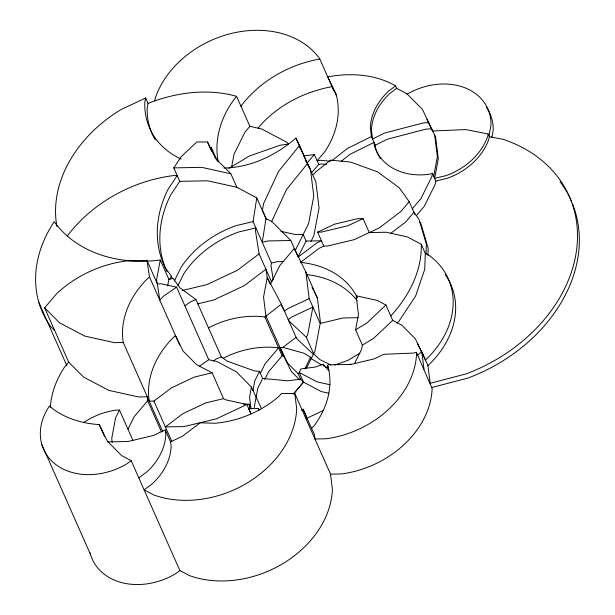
<?xml version="1.0" encoding="UTF-8"?>
<svg xmlns="http://www.w3.org/2000/svg" width="615" height="615" viewBox="0 0 615 615"><rect width="100%" height="100%" fill="white"/><g stroke="black" fill="none" stroke-linecap="round" stroke-linejoin="round"><path stroke-width="0.92" d="M300.489 262.397L319.154 248.275L323.79 246.092L327.549 246.023L354.155 239.673L369.238 232.562L386.297 232.247L407.291 236.89L421.244 244.24C422.19 271.054 408.514 296.691 390.779 315.941M421.244 244.24L425.303 253.388L424.742 269.278L415.602 296.099L398.904 321.253L396.867 323.167M425.995 253.987L426.349 244.109L419.03 219.409L413.926 212.275L405.554 222.138L390.602 233.446M427.902 255.371L428.155 248.191L420.845 223.491L419.822 222.061M273.221 279.725L271.015 265.757L271.446 263.059L253.065 221.585L256.793 197.93L236.829 187.26L230.863 173.807L215.542 158.432L207.493 141.98L196.846 141.957L181.279 156.602L173.791 167.88L179.749 181.333L170.54 195.209A125.852 98.354 -23.9 0 0 166.965 271.692M256.793 197.93L265.98 218.671L262.251 242.325L268.071 240.934L290.787 240.503L297.698 256.094M56.911 226.443A128.873 100.722 -23.9 0 1 121.117 109.524L145.64 97.962L144.809 102.39A92.381 72.201 -23.9 0 0 181.041 159.047M145.64 97.962L148.061 103.428L147.223 107.856A92.381 72.201 -23.9 0 0 155.28 139.851M154.819 100.637L155.334 97.923A92.381 72.201 -23.9 0 1 231.909 33.333A92.381 72.201 -23.9 0 1 319.646 58.679L334.007 91.043M54.658 330.463L50.507 326.296A128.873 100.722 -23.9 0 1 54.205 221.677A128.873 100.722 -23.9 0 0 160.292 260.037L156.617 279.571L157.063 283.2M167.649 285.914L168.879 279.402L160.292 260.037M231.647 166.865L234.038 154.157L245.001 132.102L249.882 126.352L261.483 128.919L286.713 142.203L288.681 144.187M199.46 366.156L208.762 359.744L216.78 361.52L236.437 371.875L251.443 387.112L249.559 397.106L250.935 408.168L249.144 404.14L243.571 404.24M254.187 407.545L257.862 388.011L262.628 378.417L259.507 371.368L254.149 370.845L227.096 361.067L221.346 356.861L195.954 299.559L179.911 287.812L173.153 278.38L168.879 279.402M270.331 284.568L279.764 265.588L294.308 248.452L305.87 272.076L309.161 298.606L320.177 323.452L314.972 351.08L306.27 368.585M354.594 363.388L361.566 349.358L362.366 345.115L355.585 329.809L358.46 314.519L356.139 295.761L377.133 300.404L385.951 305.055L392.731 320.354L401.749 325.104L415.217 338.619L423.389 355.324M341.102 161.353L349.935 154.365L374.028 142.396L374.443 145.724A59.471 46.479 -23.9 0 0 428.732 174.322L432.453 173.43L431.845 176.636L420.891 198.691L412.358 208.739M433.698 176.244L437.365 156.748L434.667 134.954M432.453 173.43L435.835 181.056L435.228 184.262L424.265 206.317L416.347 215.642M330.255 161.245L320.507 160.307L317.125 160.746L324.92 151.559A92.381 72.201 -23.9 0 0 335.859 93.503L327.741 76.921C350.258 72.57 375.419 74.169 395.583 85.877L396.683 88.352L406.784 93.672L422.428 109.37L432.614 130.964L465.778 129.588L488.164 133.955L487.726 136.276A59.471 46.479 -23.9 0 1 445.852 175.675L434.636 178.35L438.303 158.862L435.597 137.068L431.676 128.85L426.103 129.089L387.342 139.213L375.273 145.209L375.688 148.53A59.471 46.479 -23.9 0 0 380.485 158.662M488.994 135.823L490.954 125.399A59.471 46.479 -23.9 0 0 406.938 94.28M488.164 133.955L489.363 136.661L488.925 138.982A59.471 46.479 -23.9 0 1 447.051 178.381L435.835 181.056M491.862 137.353L493.168 130.403A59.471 46.479 -23.9 0 0 486.319 107.264M271.484 221.884L286.552 189.458L307.546 163.529L310.483 169.517L313.773 196.047L308.569 223.668L295.223 250.513M169.671 279.448L171.316 276.15L165.22 267.64A125.852 98.354 -23.9 0 1 167.987 189.451L177.197 175.575L172.961 175.652A128.873 100.722 -23.9 0 0 67.389 235.945M174.276 281.078L181.248 267.048A91.128 71.217 -23.9 0 1 235.983 225.667L253.065 221.585M177.889 285.729L184.039 273.352A91.128 71.217 -23.9 0 1 238.774 231.963L255.855 227.888L255.433 230.587L259.1 253.864L271.33 281.47L272.683 280.448M83.663 422.528A60.908 47.601 -23.9 0 1 116.473 410.105L119.464 410.044L115.635 417.739L111.73 438.51L112.199 442.316M127.943 429.185L134.155 416.693L147.677 400.772L147.308 396.783L138.506 396.952L108.817 390.379L83.594 377.095L68.696 362.143L44.634 307.846L56.626 293.724A100.399 78.466 -23.9 0 1 126.129 260.983L147.047 260.583L157.371 283.899L159.792 300.128L163.421 296.246L176.597 287.159L208.762 359.744M298.052 256.901L306.093 241.065L303.18 234.5L295.884 234.638L280.924 231.332M310.959 241.434L313.858 235.607L319.062 207.978L315.764 181.448L312.835 175.46L315.733 171.885L330.609 160.131L350.419 162.037L377.464 171.816L399.266 187.775L409.236 201.689L415.01 214.727M259.507 371.368L254.741 380.962L252.942 390.502L252.773 390.141M260.353 373.267L265.019 363.88L278.61 347.875A79.65 62.246 -23.9 0 0 223.03 358.33M264.727 379.517L268.54 371.837L282.131 355.831L283.661 355.877L291.264 371.406L299.828 380.001M306.378 337.343L307.7 334.675L312.904 307.054L291.387 317.186L288.212 319.592L288.919 320.907L306.378 337.343L313.65 353.74L319.885 359.614L330.901 365.018M328.718 393.208L321.353 391.578L303.518 382.184L299.205 372.459L300.966 368.915L315.211 367.078L323.229 364.264L328.794 370.653M304.825 368.846L310.59 357.254L303.925 353.21L283.676 347.59L279.94 347.483L284.099 356.869L265.88 315.864L263.551 297.107L267.233 277.573L265.918 269.255L244.24 285.652L213.812 299.989L197.492 303.887M223.845 168.041C250.536 167.664 275.974 155.334 295.93 138.075L299.551 145.486L278.557 171.416L263.489 203.842L262.467 210.345L266.272 218.94M249.882 126.352L236.567 96.309C221.907 114.206 213.42 138.821 218.325 161.899M240.949 106.18C259.822 81.034 289.035 64.498 319.815 59.032M257.993 128.143C276.419 105.895 303.833 91.796 332.062 86.654L336.52 95.771M68.696 362.143L64.66 366.901A100.399 78.466 -23.9 0 0 50.307 407.491M311.367 172.923L318.747 164.405L314.38 154.549L307 163.06L305.839 160.692M208.508 327.88A79.65 62.246 -23.9 0 1 264.919 316.986L281.37 304.148L267.233 277.573L269.947 283.692M409.236 201.689L400.865 211.545L379.178 227.942L369.261 232.616L363.058 218.625L357.392 218.732L334.499 224.198L317.617 232.155L323.813 246.146M293.194 394.223L303.487 382.107L300.558 379.171L287.712 380.831L262.628 378.417M293.832 393.585L303.518 382.184M147.047 260.583L149.46 276.812C131.587 293.278 119.31 317.809 123.246 342.486L162.783 431.692M301.719 410.597L303.026 409.198L305.809 414.887L306.408 419.714M416.424 352.318L416.563 353.425A91.128 71.217 -23.9 0 1 325.819 438.795L314.949 438.995L314.35 434.167L311.567 428.478L314.28 425.58A90.244 70.525 -23.9 0 0 328.571 368.877L327.272 365.687L328.425 364.81L351.15 364.388L374.051 358.914L383.852 354.294L413.58 353.064L416.424 352.318L432.13 388.565A91.128 71.217 -23.9 0 1 341.387 473.934L330.524 474.142L294.793 393.508L281.639 393.446L278.772 396.521A90.244 70.525 -23.9 0 1 215.096 423.243L200.206 422.82L182.378 436.296L170.578 441.854L171.124 446.275A60.908 47.601 -23.9 0 1 152.643 483.467L144.133 489.909L153.673 494.937A96.909 75.737 -23.9 0 0 296.668 408.629L294.793 393.508M385.951 305.055L366.894 322.983L355.585 329.809M392.731 320.354L373.674 338.288L362.366 345.115M331.877 160.746L347.352 148.523L371.437 136.553L370.33 127.636A59.471 46.479 -23.9 0 1 388.38 91.32L395.583 85.877M396.683 88.352L389.48 93.795A59.471 46.479 -23.9 0 0 371.429 130.111L372.536 139.028L384.606 133.04L423.366 122.908L428.939 122.677M259.1 253.864L237.421 270.262L206.994 284.599L182.509 290.441M298.129 257.07L316.802 242.956L321.437 240.773L306.093 241.065M212.129 372.821L196.569 364.626L183.109 351.119L175.467 335.513C157.601 351.98 145.325 376.503 149.261 401.18L153.927 401.095L171.424 387.865L194.309 377.08L212.129 372.821L223.568 398.651L225.851 399.85L246.846 404.493L250.843 413.518M131.156 460.627L127.19 463.625A60.908 47.601 -23.9 0 1 56.365 464.955A60.908 47.601 -23.9 0 1 49.115 406.484L49.492 406.038C62.961 417.923 81.557 423.481 99.253 424.611L107.417 441.293L121.732 455.661L131.156 460.627L179.857 570.535L189.405 575.563A96.909 75.737 -23.9 0 0 332.4 489.263L330.524 474.142M282.07 347.952L296.084 337.351L281.37 304.148M138.821 477.916L147.331 471.482A60.908 47.601 -23.9 0 0 165.819 434.29L165.266 429.87L153.358 435.482L128.135 441.509L107.833 441.885M417.347 355.186L421.829 351.795L427.955 365.633L430.146 383.291L466.078 373.905A154.749 120.94 -23.9 0 0 576.155 252.819A154.749 120.94 -23.9 0 0 503.039 139.321L489.363 136.661M179.857 570.535L175.898 573.534A60.908 47.601 -23.9 0 1 90.144 552.954M184.869 305.832L190.881 301.688L195.954 299.559M213.267 361.059L216.272 358.991L221.346 356.861M210.207 147.915L211.245 147.293L217.403 161.184M228.872 168.379L249.283 156.056L280.217 145.186L288.52 144.11M359.89 353.156L347.975 360.344L334.598 365.041M148.061 103.428C175.752 92.388 207.501 88.145 236.567 96.309M363.058 218.625L347.975 225.728L321.376 232.086L317.617 232.155M309.161 298.606L287.643 308.745L284.476 311.144L281.378 305.332M246.846 404.493L216.418 418.83L184.031 426.564L165.374 426.918L182.87 413.687L205.748 402.902L223.568 398.651M306.462 418.446L322.821 410.743M325.658 367.501L328.256 366.586M431.999 387.465L467.923 378.079A154.749 120.94 -23.9 0 0 572.388 203.496M271.446 263.059L277.257 261.675L283.884 261.544M320.177 323.452L343.07 317.986L358.222 317.701M303.526 155.956L314.38 154.549M318.747 164.405L322.137 163.974L326.565 164.397M279.94 347.483L287.543 363.019L298.083 373.589L299.959 373.343M173.791 167.88L201.682 167.349L230.863 173.807M179.749 181.333L207.639 180.802L236.829 187.26M157.371 283.899L161.491 283.822L176.597 287.159M123.246 342.486L114.444 342.647L84.755 336.082L59.532 322.79L44.634 307.846M259.13 410.159L258.4 408.514L248.706 408.698L251.158 413.711M349.451 364.241L351.303 364.603M329.94 384.713L317.048 381.861L299.205 372.459M425.303 253.388L429.178 255.425A91.128 71.217 -23.9 0 1 425.48 360.052L417.308 343.347M265.98 218.671L271.745 221.4L290.787 240.503M321.391 364.833L311.205 358.653L310.59 357.254M313.55 354.448L296.791 338.673L296.084 337.351M426.933 119.525L432.629 131.172M299.29 146.078L300.835 149.237M312.059 287.174L313.712 290.549M314.534 292.24L317.425 298.144L320.6 323.728M280.594 349.066L281.163 350.243M261.536 408.721L251.443 387.112M371.437 136.553L375.273 145.209M299.551 145.486L312.458 174.606M295.93 138.075L300.85 149.176M301.611 150.898L307 163.06M307.362 163.882L308.822 167.172M305.87 272.076L317.425 298.144M327.272 365.687L328.825 369.177M323.229 364.264L324.167 366.386M207.493 141.98L210.968 149.822M298.083 373.589L300.689 379.463M264.919 316.994L282.131 355.831M303.026 409.198L311.567 428.478M171.316 276.15L172.408 278.618M149.46 276.812L179.688 345.03M153.927 401.095L171.716 441.232M165.266 429.87L170.578 441.854M147.677 400.772L161.461 431.868M119.464 410.044L132.948 440.478M99.253 424.611L104.612 436.719M38.945 302.672L66.874 365.687M41.905 444.768L90.605 554.668M421.829 351.795L424.019 369.454M258.4 408.514L258.631 410.359M249.144 404.14L249.782 409.267M211.245 147.293L211.745 151.298M560.096 181.733A154.749 120.94 -23.9 0 1 566.961 192.218M567.899 193.91A154.749 120.94 -23.9 0 1 571.658 201.72M445.114 274.521A91.128 71.217 -23.9 0 1 427.955 365.633M306.816 274.621A91.128 71.217 -23.9 0 1 357.046 300.574M301.442 262.49A91.128 71.217 -23.9 0 1 357.576 297.968"/></g></svg>
